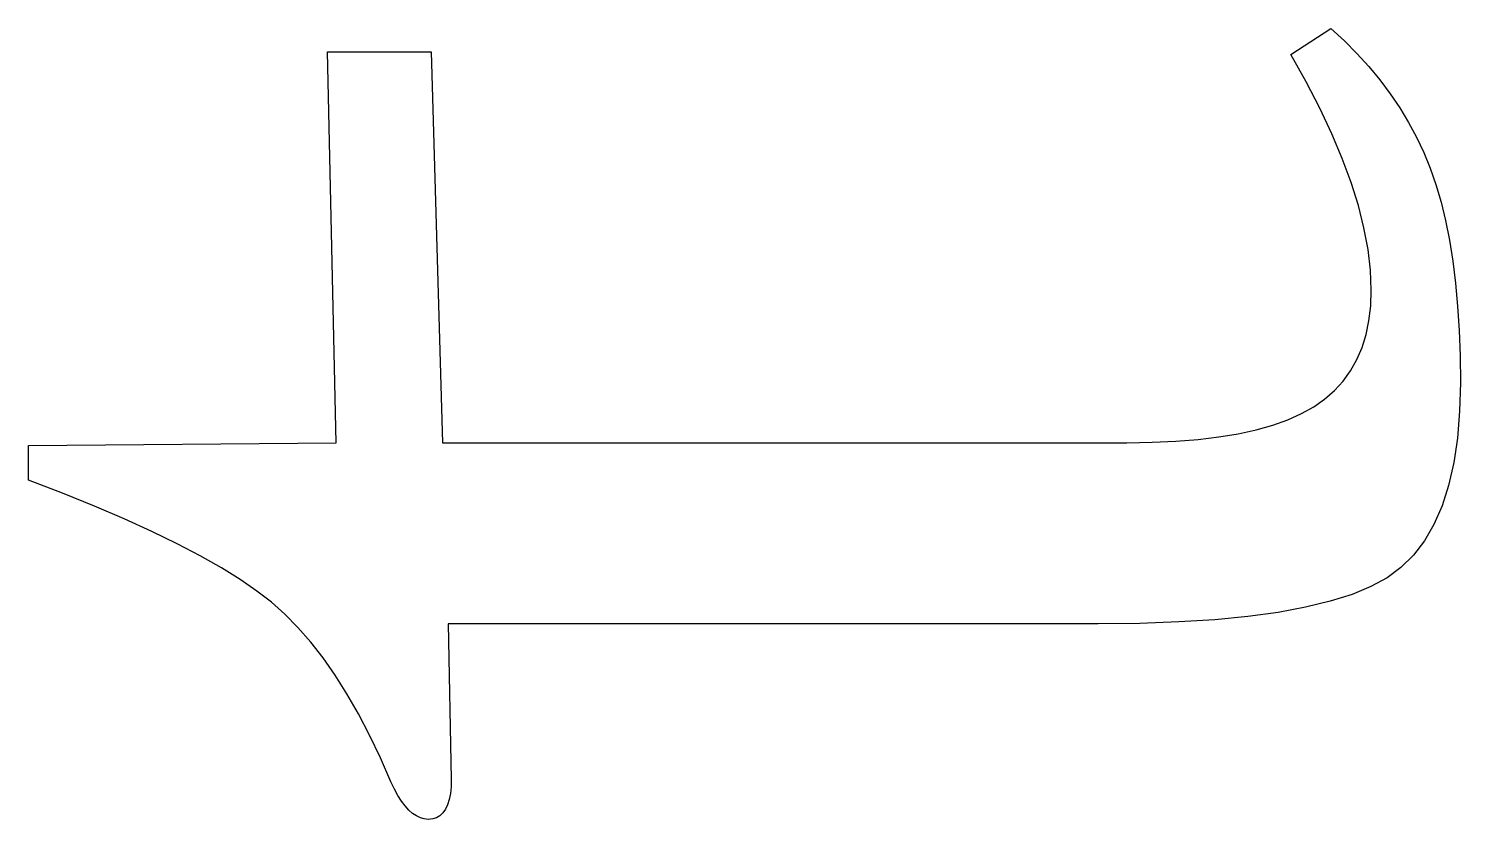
# Model space of a CAD drawing. Header units: millimetres. Extents: x -105 to 105, y -148 to 148.
# Drawn here: x -70.643 to -69.308, y 46.713 to 47.451 of the extents above; entities that cross this region are included whole.
import ezdxf

# ---------------------------------------------------------------- set-up
doc = ezdxf.new("R2010")
doc.units = ezdxf.units.MM
doc.layers.get('0').update_dxf_attribs({"lineweight": 18})

msp = doc.modelspace()

# ---------------------------------------------------------------- linework, layer by layer
at = {"color": 7, "lineweight": 30, "ltscale": 0.001116}
msp.add_line((-69.4659, 47.4265), (-69.4284, 47.4506), dxfattribs=at)
at = {"color": 7, "lineweight": 30, "ltscale": 0.000423784}
msp.add_line((-69.4284, 47.4506), (-69.4158, 47.4392), dxfattribs=at)
at = {"color": 7, "lineweight": 30, "ltscale": 0.000416613}
msp.add_line((-69.4158, 47.4392), (-69.4041, 47.4274), dxfattribs=at)
at = {"color": 7, "lineweight": 30, "ltscale": 0.00912}
msp.add_line((-70.3562, 47.0644), (-70.3643, 47.4291), dxfattribs=at)
at = {"color": 7, "lineweight": 30, "ltscale": 0.002414}
msp.add_line((-70.3643, 47.4291), (-70.2677, 47.4291), dxfattribs=at)
at = {"color": 7, "lineweight": 30, "ltscale": 0.009122}
msp.add_line((-70.2677, 47.4291), (-70.257, 47.0644), dxfattribs=at)
at = {"color": 7, "lineweight": 30, "ltscale": 0.000727445}
msp.add_line((-69.4516, 47.4011), (-69.4659, 47.4265), dxfattribs=at)
at = {"color": 7, "lineweight": 30, "ltscale": 0.000410439}
msp.add_line((-69.4041, 47.4274), (-69.393, 47.4152), dxfattribs=at)
at = {"color": 7, "lineweight": 30, "ltscale": 0.000405441}
msp.add_line((-69.393, 47.4152), (-69.3827, 47.4028), dxfattribs=at)
at = {"color": 7, "lineweight": 30, "ltscale": 0.000693389}
msp.add_line((-69.4389, 47.3765), (-69.4516, 47.4011), dxfattribs=at)
at = {"color": 7, "lineweight": 30, "ltscale": 0.000400696}
msp.add_line((-69.3827, 47.4028), (-69.373, 47.3899), dxfattribs=at)
at = {"color": 7, "lineweight": 30, "ltscale": 0.00039755}
msp.add_line((-69.373, 47.3899), (-69.3642, 47.3767), dxfattribs=at)
at = {"color": 7, "lineweight": 30, "ltscale": 0.000659704}
msp.add_line((-69.4276, 47.3526), (-69.4389, 47.3765), dxfattribs=at)
at = {"color": 7, "lineweight": 30, "ltscale": 0.000395181}
msp.add_line((-69.3642, 47.3767), (-69.356, 47.3632), dxfattribs=at)
at = {"color": 7, "lineweight": 30, "ltscale": 0.000393554}
msp.add_line((-69.356, 47.3632), (-69.3485, 47.3493), dxfattribs=at)
at = {"color": 7, "lineweight": 30, "ltscale": 0.000627554}
msp.add_line((-69.4178, 47.3295), (-69.4276, 47.3526), dxfattribs=at)
at = {"color": 7, "lineweight": 30, "ltscale": 0.000393331}
msp.add_line((-69.3485, 47.3493), (-69.3418, 47.3351), dxfattribs=at)
at = {"color": 7, "lineweight": 30, "ltscale": 0.000393945}
msp.add_line((-69.3418, 47.3351), (-69.3358, 47.3205), dxfattribs=at)
at = {"color": 7, "lineweight": 30, "ltscale": 0.00059592}
msp.add_line((-69.4096, 47.3071), (-69.4178, 47.3295), dxfattribs=at)
at = {"color": 7, "lineweight": 30, "ltscale": 0.000404466}
msp.add_line((-69.3358, 47.3205), (-69.3305, 47.3053), dxfattribs=at)
at = {"color": 7, "lineweight": 30, "ltscale": 0.000566161}
msp.add_line((-69.4028, 47.2855), (-69.4096, 47.3071), dxfattribs=at)
at = {"color": 7, "lineweight": 30, "ltscale": 0.000425385}
msp.add_line((-69.3305, 47.3053), (-69.3257, 47.2889), dxfattribs=at)
at = {"color": 7, "lineweight": 30, "ltscale": 0.000537912}
msp.add_line((-69.3976, 47.2647), (-69.4028, 47.2855), dxfattribs=at)
at = {"color": 7, "lineweight": 30, "ltscale": 0.000446698}
msp.add_line((-69.3257, 47.2889), (-69.3215, 47.2716), dxfattribs=at)
at = {"color": 7, "lineweight": 30, "ltscale": 0.000511647}
msp.add_line((-69.3938, 47.2445), (-69.3976, 47.2647), dxfattribs=at)
at = {"color": 7, "lineweight": 30, "ltscale": 0.000469261}
msp.add_line((-69.3215, 47.2716), (-69.3178, 47.2532), dxfattribs=at)
at = {"color": 7, "lineweight": 30, "ltscale": 0.0004925}
msp.add_line((-69.3178, 47.2532), (-69.3147, 47.2337), dxfattribs=at)
at = {"color": 7, "lineweight": 30, "ltscale": 0.000487366}
msp.add_line((-69.3916, 47.2252), (-69.3938, 47.2445), dxfattribs=at)
at = {"color": 7, "lineweight": 30, "ltscale": 0.000465578}
msp.add_line((-69.3908, 47.2066), (-69.3916, 47.2252), dxfattribs=at)
at = {"color": 7, "lineweight": 30, "ltscale": 0.000516402}
msp.add_line((-69.3147, 47.2337), (-69.3122, 47.2132), dxfattribs=at)
at = {"color": 7, "lineweight": 30, "ltscale": 0.000541103}
msp.add_line((-69.3122, 47.2132), (-69.3102, 47.1917), dxfattribs=at)
at = {"color": 7, "lineweight": 30, "ltscale": 0.000365311}
msp.add_line((-69.3913, 47.192), (-69.3908, 47.2066), dxfattribs=at)
at = {"color": 7, "lineweight": 30, "ltscale": 0.000346409}
msp.add_line((-69.393, 47.1782), (-69.3913, 47.192), dxfattribs=at)
at = {"color": 7, "lineweight": 30, "ltscale": 0.000565665}
msp.add_line((-69.3102, 47.1917), (-69.3088, 47.1691), dxfattribs=at)
at = {"color": 7, "lineweight": 30, "ltscale": 0.00033038}
msp.add_line((-69.3956, 47.1653), (-69.393, 47.1782), dxfattribs=at)
at = {"color": 7, "lineweight": 30, "ltscale": 0.000316909}
msp.add_line((-69.3994, 47.1531), (-69.3956, 47.1653), dxfattribs=at)
at = {"color": 7, "lineweight": 30, "ltscale": 0.00059146}
msp.add_line((-69.3088, 47.1691), (-69.308, 47.1454), dxfattribs=at)
at = {"color": 7, "lineweight": 30, "ltscale": 0.000306598}
msp.add_line((-69.4042, 47.1419), (-69.3994, 47.1531), dxfattribs=at)
at = {"color": 7, "lineweight": 30, "ltscale": 0.000617261}
msp.add_line((-69.308, 47.1454), (-69.3077, 47.1207), dxfattribs=at)
at = {"color": 7, "lineweight": 30, "ltscale": 0.000296897}
msp.add_line((-69.4171, 47.1218), (-69.4101, 47.1314), dxfattribs=at)
at = {"color": 7, "lineweight": 30, "ltscale": 0.000300126}
msp.add_line((-69.4101, 47.1314), (-69.4042, 47.1419), dxfattribs=at)
at = {"color": 7, "lineweight": 30, "ltscale": 0.000297676}
msp.add_line((-69.4251, 47.113), (-69.4171, 47.1218), dxfattribs=at)
at = {"color": 7, "lineweight": 30, "ltscale": 0.000673322}
msp.add_line((-69.3077, 47.1207), (-69.3084, 47.0938), dxfattribs=at)
at = {"color": 7, "lineweight": 30, "ltscale": 0.000310809}
msp.add_line((-69.4445, 47.098), (-69.4343, 47.1051), dxfattribs=at)
at = {"color": 7, "lineweight": 30, "ltscale": 0.000302553}
msp.add_line((-69.4343, 47.1051), (-69.4251, 47.113), dxfattribs=at)
at = {"color": 7, "lineweight": 30, "ltscale": 0.000348593}
msp.add_line((-69.4686, 47.0859), (-69.4558, 47.0916), dxfattribs=at)
at = {"color": 7, "lineweight": 30, "ltscale": 0.000326444}
msp.add_line((-69.4558, 47.0916), (-69.4445, 47.098), dxfattribs=at)
at = {"color": 7, "lineweight": 30, "ltscale": 0.000626966}
msp.add_line((-69.3084, 47.0938), (-69.3104, 47.0688), dxfattribs=at)
at = {"color": 7, "lineweight": 30, "ltscale": 0.000400749}
msp.add_line((-69.4981, 47.0765), (-69.4827, 47.0809), dxfattribs=at)
at = {"color": 7, "lineweight": 30, "ltscale": 0.00037386}
msp.add_line((-69.4827, 47.0809), (-69.4686, 47.0859), dxfattribs=at)
at = {"color": 7, "lineweight": 30, "ltscale": 0.007174}
msp.add_line((-70.6432, 47.0617), (-70.3562, 47.0644), dxfattribs=at)
at = {"color": 7, "lineweight": 30, "ltscale": 0.015956}
msp.add_line((-70.257, 47.0644), (-69.6188, 47.0644), dxfattribs=at)
at = {"color": 7, "lineweight": 30, "ltscale": 0.000586758}
msp.add_line((-69.6188, 47.0644), (-69.5953, 47.0648), dxfattribs=at)
at = {"color": 7, "lineweight": 30, "ltscale": 0.000553704}
msp.add_line((-69.5953, 47.0648), (-69.5732, 47.0658), dxfattribs=at)
at = {"color": 7, "lineweight": 30, "ltscale": 0.000521254}
msp.add_line((-69.5732, 47.0658), (-69.5524, 47.0674), dxfattribs=at)
at = {"color": 7, "lineweight": 30, "ltscale": 0.000489909}
msp.add_line((-69.5524, 47.0674), (-69.5329, 47.0698), dxfattribs=at)
at = {"color": 7, "lineweight": 30, "ltscale": 0.000458653}
msp.add_line((-69.5329, 47.0698), (-69.5148, 47.0728), dxfattribs=at)
at = {"color": 7, "lineweight": 30, "ltscale": 0.000428906}
msp.add_line((-69.5148, 47.0728), (-69.4981, 47.0765), dxfattribs=at)
at = {"color": 7, "lineweight": 30, "ltscale": 0.000582889}
msp.add_line((-69.3104, 47.0688), (-69.3138, 47.0458), dxfattribs=at)
at = {"color": 7, "lineweight": 30, "ltscale": 0.00080452}
msp.add_line((-70.6432, 47.0296), (-70.6432, 47.0617), dxfattribs=at)
at = {"color": 7, "lineweight": 30, "ltscale": 0.000541473}
msp.add_line((-69.3138, 47.0458), (-69.3186, 47.0246), dxfattribs=at)
at = {"color": 7, "lineweight": 30, "ltscale": 0.000849752}
msp.add_line((-70.6115, 47.0173), (-70.6432, 47.0296), dxfattribs=at)
at = {"color": 7, "lineweight": 30, "ltscale": 0.00050421}
msp.add_line((-69.3186, 47.0246), (-69.3248, 47.0054), dxfattribs=at)
at = {"color": 7, "lineweight": 30, "ltscale": 0.000801107}
msp.add_line((-70.5818, 47.0053), (-70.6115, 47.0173), dxfattribs=at)
at = {"color": 7, "lineweight": 30, "ltscale": 0.000753295}
msp.add_line((-70.5541, 46.9934), (-70.5818, 47.0053), dxfattribs=at)
at = {"color": 7, "lineweight": 30, "ltscale": 0.000470999}
msp.add_line((-69.3248, 47.0054), (-69.3323, 46.9882), dxfattribs=at)
at = {"color": 7, "lineweight": 30, "ltscale": 0.000705304}
msp.add_line((-70.5284, 46.9817), (-70.5541, 46.9934), dxfattribs=at)
at = {"color": 7, "lineweight": 30, "ltscale": 0.000443022}
msp.add_line((-69.3323, 46.9882), (-69.3412, 46.9728), dxfattribs=at)
at = {"color": 7, "lineweight": 30, "ltscale": 0.000657702}
msp.add_line((-70.5047, 46.9702), (-70.5284, 46.9817), dxfattribs=at)
at = {"color": 7, "lineweight": 30, "ltscale": 0.000610578}
msp.add_line((-70.4831, 46.9589), (-70.5047, 46.9702), dxfattribs=at)
at = {"color": 7, "lineweight": 30, "ltscale": 0.000422308}
msp.add_line((-69.3412, 46.9728), (-69.3514, 46.9594), dxfattribs=at)
at = {"color": 7, "lineweight": 30, "ltscale": 0.000564147}
msp.add_line((-70.4634, 46.9478), (-70.4831, 46.9589), dxfattribs=at)
at = {"color": 7, "lineweight": 30, "ltscale": 0.000408258}
msp.add_line((-69.3514, 46.9594), (-69.3631, 46.9479), dxfattribs=at)
at = {"color": 7, "lineweight": 30, "ltscale": 0.000518814}
msp.add_line((-70.4458, 46.9369), (-70.4634, 46.9478), dxfattribs=at)
at = {"color": 7, "lineweight": 30, "ltscale": 0.000403084}
msp.add_line((-69.3631, 46.9479), (-69.3761, 46.9384), dxfattribs=at)
at = {"color": 7, "lineweight": 30, "ltscale": 0.000474035}
msp.add_line((-70.4302, 46.9261), (-70.4458, 46.9369), dxfattribs=at)
at = {"color": 7, "lineweight": 30, "ltscale": 0.000477896}
msp.add_line((-69.3911, 46.9302), (-69.4087, 46.9229), dxfattribs=at)
at = {"color": 7, "lineweight": 30, "ltscale": 0.000426834}
msp.add_line((-69.3761, 46.9384), (-69.3911, 46.9302), dxfattribs=at)
at = {"color": 7, "lineweight": 30, "ltscale": 0.000430427}
msp.add_line((-70.4166, 46.9156), (-70.4302, 46.9261), dxfattribs=at)
at = {"color": 7, "lineweight": 30, "ltscale": 0.000590755}
msp.add_line((-69.429, 46.9165), (-69.452, 46.9109), dxfattribs=at)
at = {"color": 7, "lineweight": 30, "ltscale": 0.000532703}
msp.add_line((-69.4087, 46.9229), (-69.429, 46.9165), dxfattribs=at)
at = {"color": 7, "lineweight": 30, "ltscale": 0.0004169}
msp.add_line((-70.4041, 46.9045), (-70.4166, 46.9156), dxfattribs=at)
at = {"color": 7, "lineweight": 30, "ltscale": 0.00043335}
msp.add_line((-70.392, 46.8922), (-70.4041, 46.9045), dxfattribs=at)
at = {"color": 7, "lineweight": 30, "ltscale": 0.000713422}
msp.add_line((-69.4776, 46.9062), (-69.5059, 46.9023), dxfattribs=at)
at = {"color": 7, "lineweight": 30, "ltscale": 0.000651654}
msp.add_line((-69.452, 46.9109), (-69.4776, 46.9062), dxfattribs=at)
at = {"color": 7, "lineweight": 30, "ltscale": 0.000451514}
msp.add_line((-70.3801, 46.8785), (-70.392, 46.8922), dxfattribs=at)
at = {"color": 7, "lineweight": 30, "ltscale": 0.015152}
msp.add_line((-69.6456, 46.8955), (-70.2517, 46.8955), dxfattribs=at)
at = {"color": 7, "lineweight": 30, "ltscale": 0.003621}
msp.add_line((-70.2517, 46.8955), (-70.249, 46.7507), dxfattribs=at)
at = {"color": 7, "lineweight": 30, "ltscale": 0.000972425}
msp.add_line((-69.6067, 46.8959), (-69.6456, 46.8955), dxfattribs=at)
at = {"color": 7, "lineweight": 30, "ltscale": 0.000906945}
msp.add_line((-69.5704, 46.8972), (-69.6067, 46.8959), dxfattribs=at)
at = {"color": 7, "lineweight": 30, "ltscale": 0.000841324}
msp.add_line((-69.5368, 46.8993), (-69.5704, 46.8972), dxfattribs=at)
at = {"color": 7, "lineweight": 30, "ltscale": 0.000776882}
msp.add_line((-69.5059, 46.9023), (-69.5368, 46.8993), dxfattribs=at)
at = {"color": 7, "lineweight": 30, "ltscale": 0.000470959}
msp.add_line((-70.3685, 46.8637), (-70.3801, 46.8785), dxfattribs=at)
at = {"color": 7, "lineweight": 30, "ltscale": 0.000491988}
msp.add_line((-70.3572, 46.8475), (-70.3685, 46.8637), dxfattribs=at)
at = {"color": 7, "lineweight": 30, "ltscale": 0.000514348}
msp.add_line((-70.3463, 46.8301), (-70.3572, 46.8475), dxfattribs=at)
at = {"color": 7, "lineweight": 30, "ltscale": 0.00053722}
msp.add_line((-70.3356, 46.8115), (-70.3463, 46.8301), dxfattribs=at)
at = {"color": 7, "lineweight": 30, "ltscale": 0.000561524}
msp.add_line((-70.3252, 46.7916), (-70.3356, 46.8115), dxfattribs=at)
at = {"color": 7, "lineweight": 30, "ltscale": 0.000586447}
msp.add_line((-70.3151, 46.7704), (-70.3252, 46.7916), dxfattribs=at)
at = {"color": 7, "lineweight": 30, "ltscale": 0.000611907}
msp.add_line((-70.3053, 46.748), (-70.3151, 46.7704), dxfattribs=at)
at = {"color": 7, "lineweight": 30, "ltscale": 0.000184593}
msp.add_line((-70.302, 46.7414), (-70.3053, 46.748), dxfattribs=at)
at = {"color": 7, "lineweight": 30, "ltscale": 0.000160447}
msp.add_line((-70.2492, 46.7435), (-70.2498, 46.7371), dxfattribs=at)
at = {"color": 7, "lineweight": 30, "ltscale": 0.000178417}
msp.add_line((-70.249, 46.7507), (-70.2492, 46.7435), dxfattribs=at)
at = {"color": 7, "lineweight": 30, "ltscale": 0.0001694}
msp.add_line((-70.2987, 46.7354), (-70.302, 46.7414), dxfattribs=at)
at = {"color": 7, "lineweight": 30, "ltscale": 0.000155446}
msp.add_line((-70.2954, 46.7302), (-70.2987, 46.7354), dxfattribs=at)
at = {"color": 7, "lineweight": 30, "ltscale": 0.00014183}
msp.add_line((-70.292, 46.7257), (-70.2954, 46.7302), dxfattribs=at)
at = {"color": 7, "lineweight": 30, "ltscale": 0.000127849}
msp.add_line((-70.2509, 46.7315), (-70.2524, 46.7266), dxfattribs=at)
at = {"color": 7, "lineweight": 30, "ltscale": 0.000143157}
msp.add_line((-70.2498, 46.7371), (-70.2509, 46.7315), dxfattribs=at)
at = {"color": 7, "lineweight": 30, "ltscale": 0.000128957}
msp.add_line((-70.2885, 46.7218), (-70.292, 46.7257), dxfattribs=at)
at = {"color": 7, "lineweight": 30, "ltscale": 0.000117785}
msp.add_line((-70.285, 46.7187), (-70.2885, 46.7218), dxfattribs=at)
at = {"color": 7, "lineweight": 30, "ltscale": 0.000108136}
msp.add_line((-70.2814, 46.7163), (-70.285, 46.7187), dxfattribs=at)
at = {"color": 7, "lineweight": 30, "ltscale": 0.000100406}
msp.add_line((-70.2778, 46.7145), (-70.2814, 46.7163), dxfattribs=at)
at = {"color": 7, "lineweight": 30, "ltscale": 9.31677e-05}
msp.add_line((-70.2595, 46.7165), (-70.2627, 46.7146), dxfattribs=at)
at = {"color": 7, "lineweight": 30, "ltscale": 9.58036e-05}
msp.add_line((-70.2567, 46.7191), (-70.2595, 46.7165), dxfattribs=at)
at = {"color": 7, "lineweight": 30, "ltscale": 0.000103129}
msp.add_line((-70.2543, 46.7225), (-70.2567, 46.7191), dxfattribs=at)
at = {"color": 7, "lineweight": 30, "ltscale": 0.000113833}
msp.add_line((-70.2524, 46.7266), (-70.2543, 46.7225), dxfattribs=at)
at = {"color": 7, "lineweight": 30, "ltscale": 9.55757e-05}
msp.add_line((-70.2741, 46.7135), (-70.2778, 46.7145), dxfattribs=at)
at = {"color": 7, "lineweight": 30, "ltscale": 9.34735e-05}
msp.add_line((-70.2704, 46.7131), (-70.2741, 46.7135), dxfattribs=at)
at = {"color": 7, "lineweight": 30, "ltscale": 0.00010228}
msp.add_line((-70.2663, 46.7135), (-70.2704, 46.7131), dxfattribs=at)
at = {"color": 7, "lineweight": 30, "ltscale": 9.54414e-05}
msp.add_line((-70.2627, 46.7146), (-70.2663, 46.7135), dxfattribs=at)

doc.saveas('drawing.dxf')
